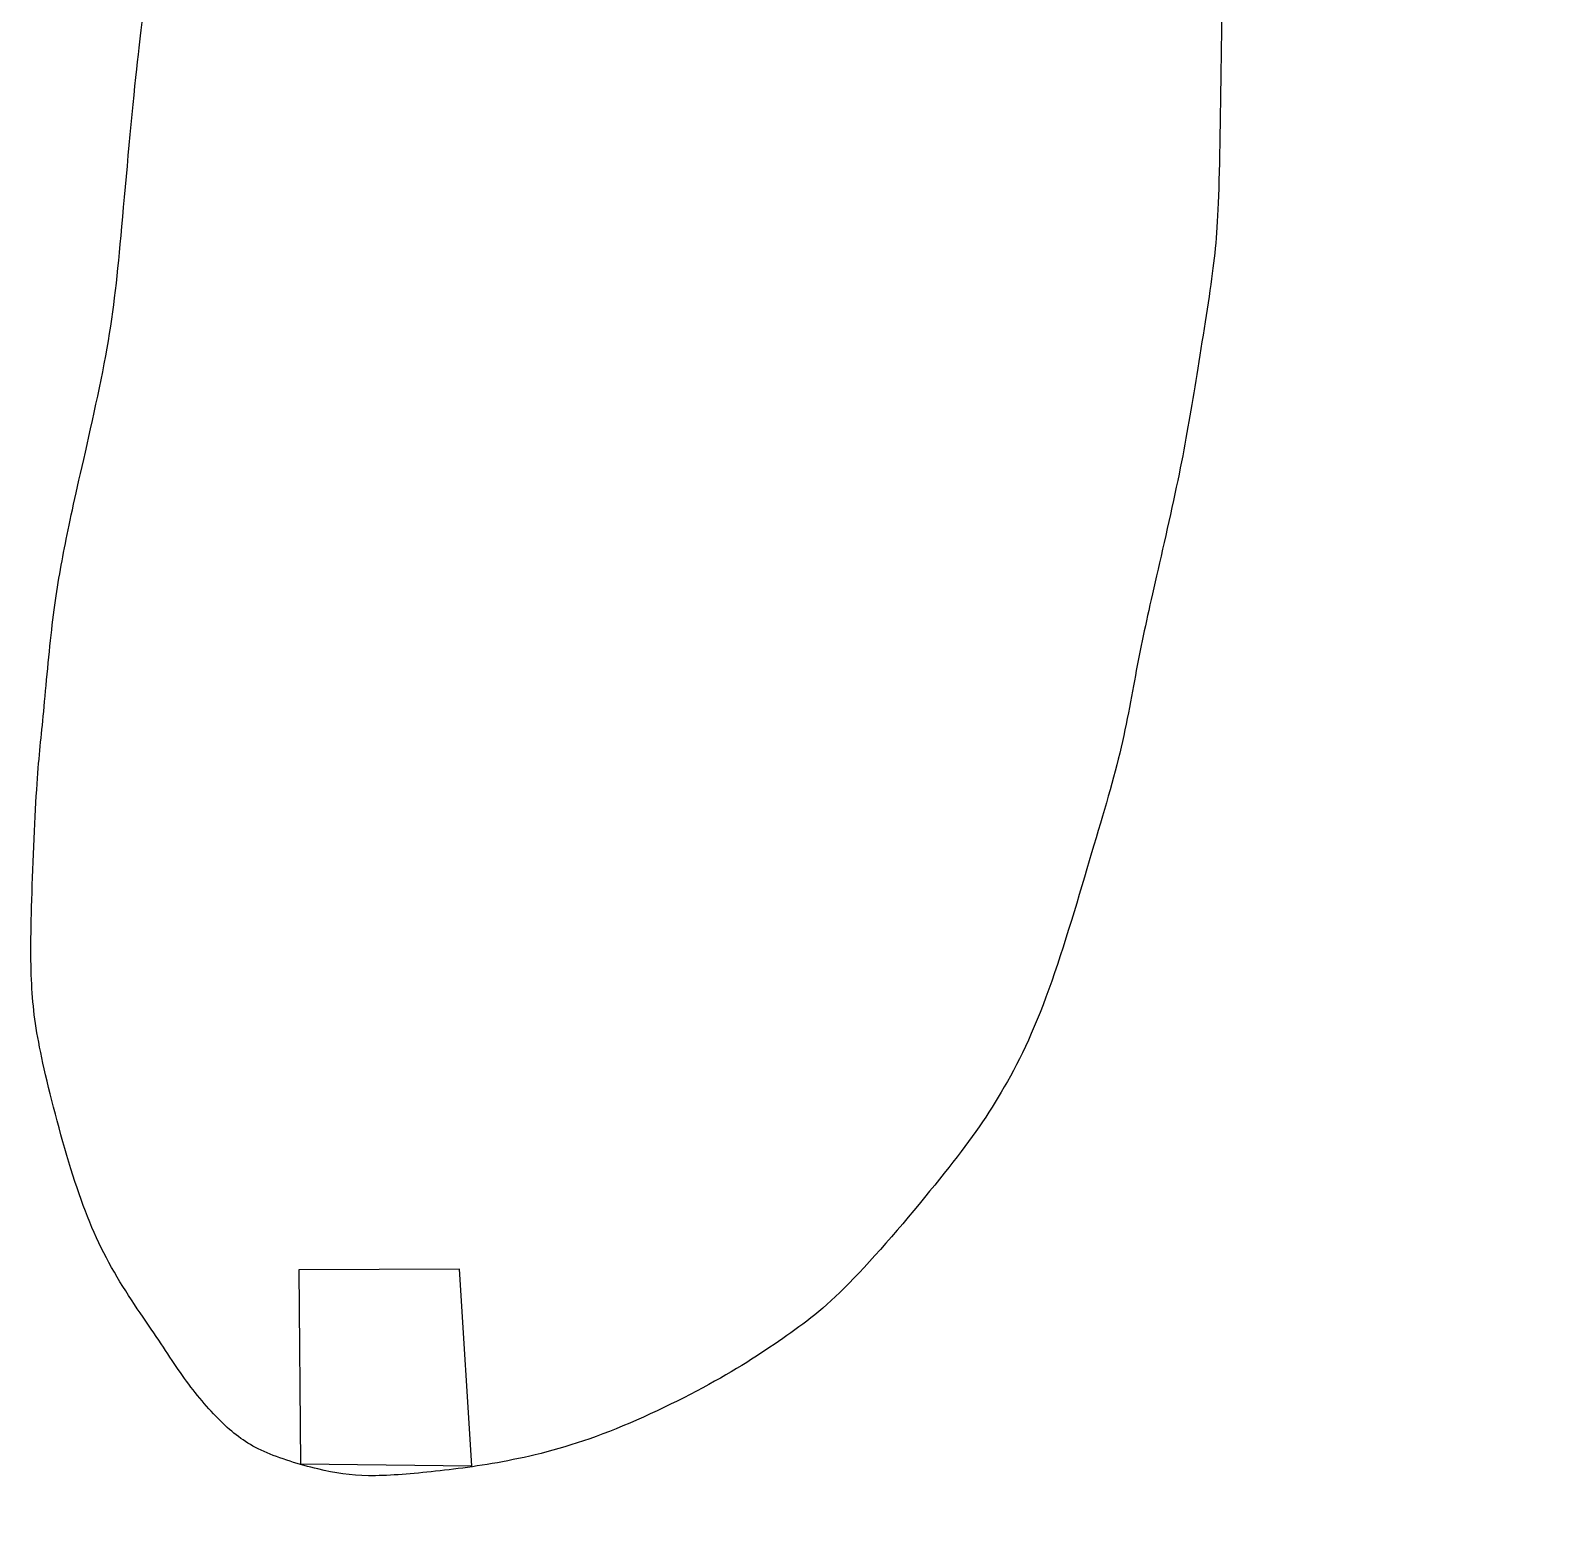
# Model space of a CAD drawing. Header units: millimetres. Extents: x -12 to 156, y 6 to 108.
# Drawn here: x 30.59 to 72.44, y 5.95 to 46.93 of the extents above; entities that cross this region are included whole.
import ezdxf

# ---------------------------------------------------------------- set-up
doc = ezdxf.new("R2010")
doc.units = ezdxf.units.MM
doc.header["$MEASUREMENT"] = 0
doc.layers.add('预设值', color=18, linetype='Continuous', true_color=0x000000)
picture_1 = doc.add_image_def('image1.jpg', size_in_pixel=(605, 800))

msp = doc.modelspace()

# ---------------------------------------------------------------- linework, layer by layer
at = {"layer": '预设值'}
msp.add_lwpolyline([(37.981, 7.667), (42.677, 7.612), (42.331, 12.997), (37.931, 12.985)], close=True, dxfattribs=at)
msp.add_open_spline([(35.899, 95.103), (35.621, 94.736), (35.107, 93.879), (34.581, 92.894), (33.228, 86.877), (33.174, 85.474), (33.195, 83.833), (33.258, 82.338), (33.363, 78.866), (33.342, 77.371), (33.342, 68.995), (33.49, 66.469), (33.784, 58.029), (33.995, 54.998), (33.911, 52.115), (33.784, 47.99), (33.532, 46.537), (33.048, 41.107), (32.795, 38.455), (31.869, 34.456), (31.448, 32.499), (31.153, 30.668), (30.922, 27.911), (30.754, 26.564), (30.585, 22.628), (30.585, 20.502), (30.859, 18.755), (31.743, 15.388), (32.648, 13.135), (34.058, 11.136), (34.879, 9.831), (35.931, 8.631), (36.857, 7.979), (38.52, 7.474), (39.762, 7.284), (41.509, 7.432), (43.571, 7.684), (46.16, 8.337), (49.359, 9.873), (51.38, 11.199), (52.937, 12.399), (55.715, 15.703), (57.105, 17.597), (58.409, 20.165), (59.651, 24.438), (60.493, 27.195), (60.893, 29.615), (61.335, 31.594), (62.114, 34.982), (62.472, 37.171), (62.998, 40.391), (63.145, 42.033), (63.208, 47.169), (63.271, 52.01), (62.977, 59.292), (62.219, 65.143), (61.356, 72.72), (60.872, 76.151), (60.619, 78.424), (60.156, 81.328), (59.799, 83.201), (58.746, 86.906), (57.925, 89.326), (56.347, 92.546), (55.273, 94.125), (54.895, 94.272), (54.221, 95.219), (53.106, 96.356), (51.59, 97.408), (49.317, 98.313), (48.117, 98.713), (47.107, 98.86), (45.76, 99.008), (44.981, 99.008), (44.182, 98.987), (43.34, 98.881), (42.245, 98.881), (40.098, 98.524), (38.52, 97.85), (37.889, 97.24), (37.32, 96.777), (36.773, 96.082), (36.177, 95.471), (35.899, 95.103)], degree=3, dxfattribs=at)

# ---------------------------------------------------------------- pictures from other files: only their frames are drawn
image = msp.add_image(picture_1, insert=(103.405, 5.95), size_in_units=(61.835, 81.765), rotation=30.94863, dxfattribs=at)

doc.saveas('drawing.dxf')
